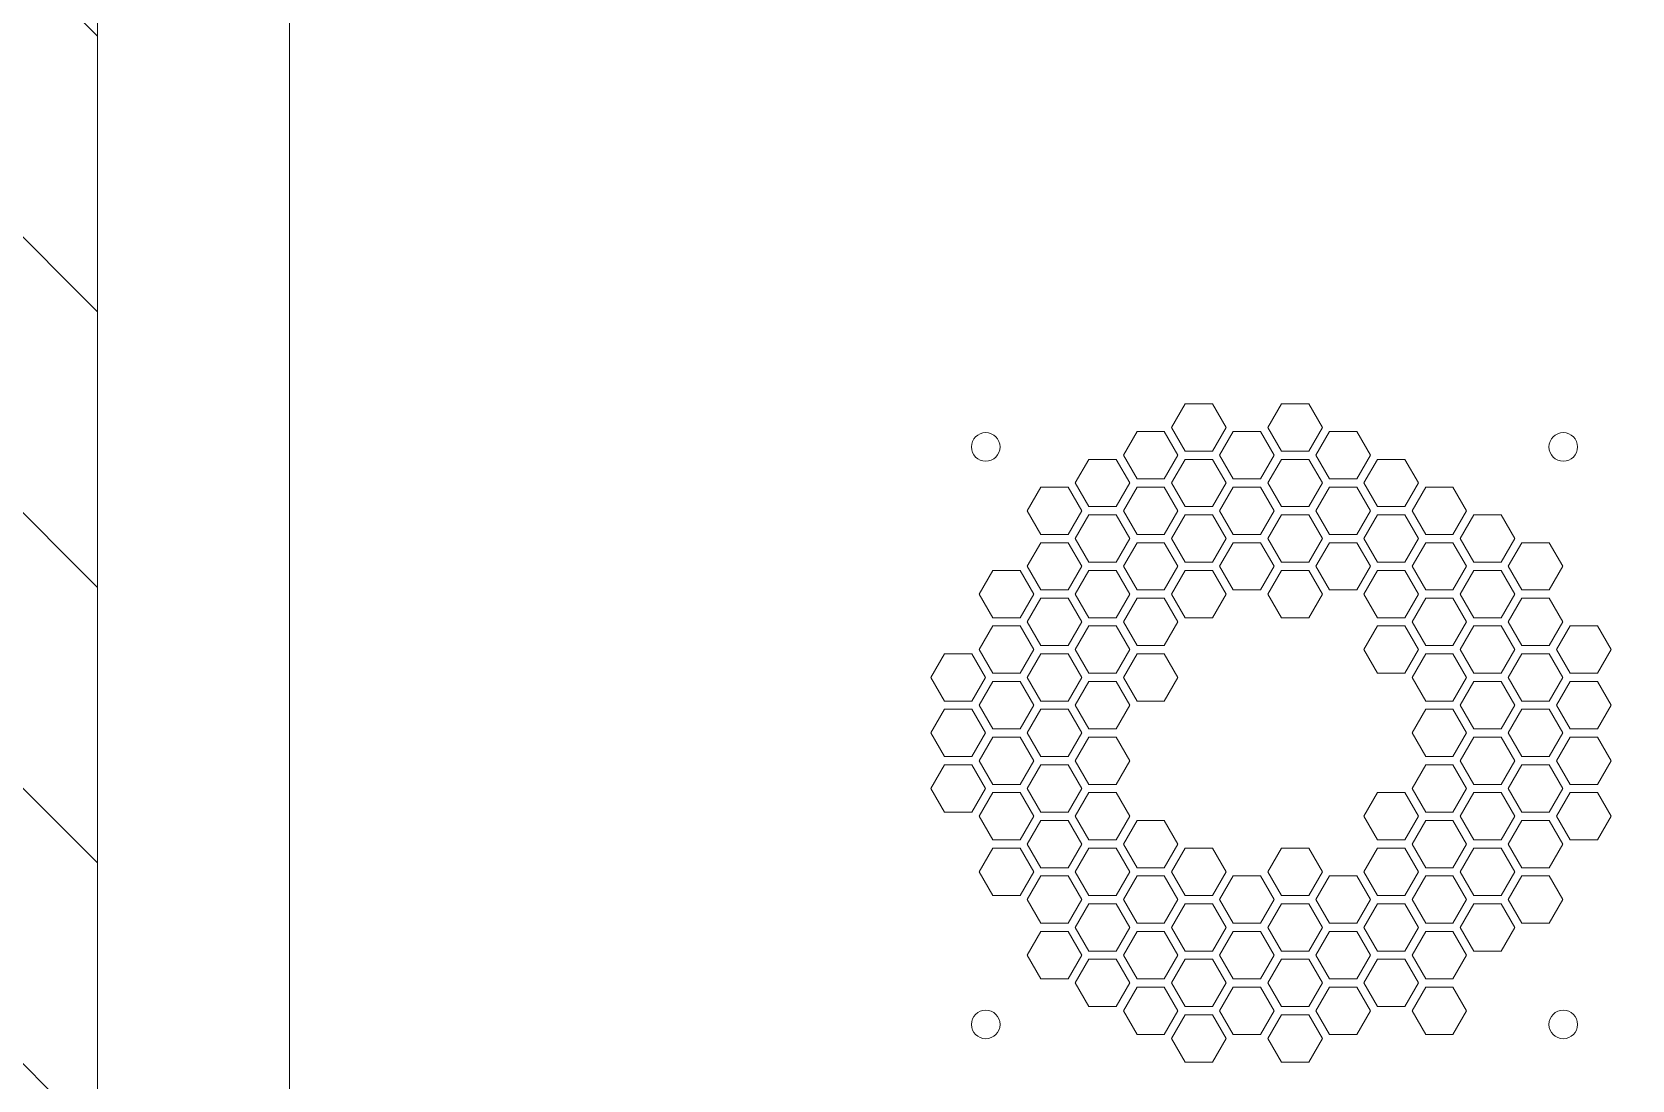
# Model space of a CAD drawing. Header units: millimetres. Extents: x 306002 to 1554695, y -207070 to 1535795.
# Drawn here: x 332303.3 to 332720.4, y -185330.9 to -185057.7 of the extents above; entities that cross this region are included whole.
import ezdxf

# ---------------------------------------------------------------- set-up
doc = ezdxf.new("R2010")
doc.units = ezdxf.units.MM
doc.layers.add('AR__ШТРИХОВКА', color=7, linetype='Continuous', lineweight=9)
doc.layers.add('PDF _Мебель', color=7, linetype='Continuous')

# ---------------------------------------------------------------- blocks, each defined once
blk = doc.blocks.new('Сервисная зона_серверного шкафа')
at = {"layer": 'AR__ШТРИХОВКА', "lineweight": 0, "ltscale": 0.1, "true_color": 0xc7c8ca}
h = blk.add_hatch(dxfattribs=at)
h.set_pattern_fill('ANSI31', color=9, scale=16)
h.set_pattern_definition([(45, (-3777118.67, 1059230.894), (-35.9210245, 35.9210245), [])])
h.paths.add_polyline_path([(72387, 20605.08), (71587.08, 20605.08), (71587.08, 19805.08), (72387, 19805.08)])
edge = h.paths.add_edge_path()
edge.add_line((73187.08, 19805.08), (72387.08, 19805.08))
edge.add_line((72387.08, 19805.08), (72387.08, 19795.08))
edge.add_arc((72404.41, 19032.6), 762.68, -0.18916, 91.30167, ccw=False)
edge.add_line((73167.08, 19030.08), (73167.08, 19015.08))
edge.add_line((73167.08, 19015.08), (73159.5, 19015.08))
edge.add_line((73159.5, 19015.08), (73159.5, 19011.15))
edge.add_line((73159.5, 19011.15), (73101.46, 19011.15))
edge.add_line((73101.46, 19011.15), (73101.46, 19015.08))
edge.add_line((73101.46, 19015.08), (72387.08, 19015.08))
edge.add_line((72387.08, 19015.08), (72387.08, 19005.08))
edge.add_line((72387.08, 19005.08), (73187.08, 19005.08))
edge.add_line((73187.08, 19005.08), (73187.08, 19805.08))
edge = h.paths.add_edge_path(flags=17)
edge.add_line((72387.08, 19795.08), (72387.08, 19030.08))
edge.add_line((72387.08, 19030.08), (73167.08, 19030.08))
edge.add_arc((72404.41, 19032.6), 762.68, 359.81084, 451.30167)
blk = doc.blocks.new('Серверный шкаф 800х800')
at = {"layer": 'PDF _Мебель', "color": 9, "linetype": 'Continuous', "lineweight": 0, "true_color": 0xc7c8ca, "transparency": 33554687}
for p, q in [((72056.81, 19584.27), (72062.98, 19587.83)), ((72062.98, 19587.83), (72069.14, 19584.27)), ((72071.3, 19584.27), (72077.46, 19587.83)), ((72077.46, 19587.83), (72083.63, 19584.27)), ((72085.78, 19584.27), (72091.94, 19587.83)), ((72091.94, 19587.83), (72098.11, 19584.27)), ((72056.81, 19577.15), (72056.81, 19584.27)), ((72069.14, 19584.27), (72069.14, 19577.15)), ((72071.3, 19577.15), (72071.3, 19584.27)), ((72083.63, 19584.27), (72083.63, 19577.15)), ((72085.78, 19577.15), (72085.78, 19584.27)), ((72098.11, 19584.27), (72098.11, 19577.15)), ((72035.09, 19571.73), (72041.26, 19575.29)), ((72041.26, 19575.29), (72047.42, 19571.73)), ((72049.57, 19571.73), (72055.74, 19575.29)), ((72055.74, 19575.29), (72061.9, 19571.73)), ((72062.98, 19573.59), (72056.81, 19577.15)), ((72069.14, 19577.15), (72062.98, 19573.59)), ((72064.05, 19571.73), (72070.22, 19575.29)), ((72070.22, 19575.29), (72076.39, 19571.73)), ((72077.46, 19573.59), (72071.3, 19577.15)), ((72083.63, 19577.15), (72077.46, 19573.59)), ((72078.54, 19571.73), (72084.7, 19575.29)), ((72084.7, 19575.29), (72090.87, 19571.73)), ((72091.94, 19573.59), (72085.78, 19577.15)), ((72098.11, 19577.15), (72091.94, 19573.59)), ((72093.02, 19571.73), (72099.18, 19575.29)), ((72099.18, 19575.29), (72105.35, 19571.73)), ((72107.5, 19571.73), (72113.67, 19575.29)), ((72113.67, 19575.29), (72119.83, 19571.73)), ((72035.09, 19564.61), (72035.09, 19571.73)), ((72047.42, 19571.73), (72047.42, 19564.61)), ((72049.57, 19564.61), (72049.57, 19571.73)), ((72061.9, 19571.73), (72061.9, 19564.61)), ((72064.05, 19564.61), (72064.05, 19571.73)), ((72076.39, 19571.73), (72076.39, 19564.61)), ((72078.54, 19564.61), (72078.54, 19571.73)), ((72090.87, 19571.73), (72090.87, 19564.61)), ((72093.02, 19564.61), (72093.02, 19571.73)), ((72105.35, 19571.73), (72105.35, 19564.61)), ((72107.5, 19564.61), (72107.5, 19571.73)), ((72119.83, 19571.73), (72119.83, 19564.61)), ((72013.37, 19559.19), (72019.53, 19562.75)), ((72019.53, 19562.75), (72025.7, 19559.19)), ((72027.85, 19559.19), (72034.02, 19562.75)), ((72034.02, 19562.75), (72040.18, 19559.19)), ((72041.26, 19561.05), (72035.09, 19564.61)), ((72047.42, 19564.61), (72041.26, 19561.05)), ((72042.33, 19559.19), (72048.5, 19562.75)), ((72048.5, 19562.75), (72054.66, 19559.19)), ((72055.74, 19561.05), (72049.57, 19564.61)), ((72061.9, 19564.61), (72055.74, 19561.05)), ((72056.81, 19559.19), (72062.98, 19562.75)), ((72062.98, 19562.75), (72069.14, 19559.19)), ((72070.22, 19561.05), (72064.05, 19564.61)), ((72076.39, 19564.61), (72070.22, 19561.05)), ((72071.3, 19559.19), (72077.46, 19562.75)), ((72077.46, 19562.75), (72083.63, 19559.19)), ((72084.7, 19561.05), (72078.54, 19564.61)), ((72090.87, 19564.61), (72084.7, 19561.05)), ((72085.78, 19559.19), (72091.94, 19562.75)), ((72091.94, 19562.75), (72098.11, 19559.19)), ((72099.18, 19561.05), (72093.02, 19564.61)), ((72105.35, 19564.61), (72099.18, 19561.05)), ((72100.26, 19559.19), (72106.42, 19562.75)), ((72106.42, 19562.75), (72112.59, 19559.19)), ((72113.67, 19561.05), (72107.5, 19564.61)), ((72119.83, 19564.61), (72113.67, 19561.05)), ((72114.74, 19559.19), (72120.91, 19562.75)), ((72120.91, 19562.75), (72127.07, 19559.19)), ((72129.22, 19559.19), (72135.39, 19562.75)), ((72135.39, 19562.75), (72141.55, 19559.19)), ((72013.37, 19552.07), (72013.37, 19559.19)), ((72025.7, 19559.19), (72025.7, 19552.07)), ((72027.85, 19552.07), (72027.85, 19559.19)), ((72040.18, 19559.19), (72040.18, 19552.07)), ((72042.33, 19552.07), (72042.33, 19559.19)), ((72054.66, 19559.19), (72054.66, 19552.07)), ((72056.81, 19552.07), (72056.81, 19559.19)), ((72069.14, 19559.19), (72069.14, 19552.07)), ((72071.3, 19552.07), (72071.3, 19559.19)), ((72083.63, 19559.19), (72083.63, 19552.07)), ((72085.78, 19552.07), (72085.78, 19559.19)), ((72098.11, 19559.19), (72098.11, 19552.07)), ((72100.26, 19552.07), (72100.26, 19559.19)), ((72112.59, 19559.19), (72112.59, 19552.07)), ((72114.74, 19552.07), (72114.74, 19559.19)), ((72127.07, 19559.19), (72127.07, 19552.07)), ((72129.22, 19552.07), (72129.22, 19559.19)), ((72141.55, 19559.19), (72141.55, 19552.07)), ((72006.13, 19546.65), (72012.29, 19550.21)), ((72012.29, 19550.21), (72018.46, 19546.65)), ((72019.53, 19548.51), (72013.37, 19552.07)), ((72025.7, 19552.07), (72019.53, 19548.51)), ((72020.61, 19546.65), (72026.78, 19550.21)), ((72026.78, 19550.21), (72032.94, 19546.65)), ((72034.02, 19548.51), (72027.85, 19552.07)), ((72040.18, 19552.07), (72034.02, 19548.51)), ((72035.09, 19546.65), (72041.26, 19550.21)), ((72041.26, 19550.21), (72047.42, 19546.65)), ((72048.5, 19548.51), (72042.33, 19552.07)), ((72054.66, 19552.07), (72048.5, 19548.51)), ((72049.57, 19546.65), (72055.74, 19550.21)), ((72055.74, 19550.21), (72061.9, 19546.65)), ((72062.98, 19548.51), (72056.81, 19552.07)), ((72069.14, 19552.07), (72062.98, 19548.51)), ((72064.05, 19546.65), (72070.22, 19550.21)), ((72070.22, 19550.21), (72076.39, 19546.65)), ((72077.46, 19548.51), (72071.3, 19552.07)), ((72083.63, 19552.07), (72077.46, 19548.51)), ((72078.54, 19546.65), (72084.7, 19550.21)), ((72084.7, 19550.21), (72090.87, 19546.65)), ((72091.94, 19548.51), (72085.78, 19552.07)), ((72098.11, 19552.07), (72091.94, 19548.51)), ((72093.02, 19546.65), (72099.18, 19550.21)), ((72099.18, 19550.21), (72105.35, 19546.65)), ((72106.42, 19548.51), (72100.26, 19552.07)), ((72112.59, 19552.07), (72106.42, 19548.51)), ((72107.5, 19546.65), (72113.67, 19550.21)), ((72113.67, 19550.21), (72119.83, 19546.65)), ((72120.91, 19548.51), (72114.74, 19552.07)), ((72127.07, 19552.07), (72120.91, 19548.51)), ((72121.98, 19546.65), (72128.15, 19550.21)), ((72128.15, 19550.21), (72134.31, 19546.65)), ((72135.39, 19548.51), (72129.22, 19552.07)), ((72141.55, 19552.07), (72135.39, 19548.51)), ((72136.46, 19546.65), (72142.63, 19550.21)), ((72142.63, 19550.21), (72148.79, 19546.65)), ((72006.13, 19539.53), (72006.13, 19546.65)), ((72018.46, 19546.65), (72018.46, 19539.53)), ((72020.61, 19539.53), (72020.61, 19546.65)), ((72032.94, 19546.65), (72032.94, 19539.53)), ((72035.09, 19539.53), (72035.09, 19546.65)), ((72047.42, 19546.65), (72047.42, 19539.53)), ((72049.57, 19539.53), (72049.57, 19546.65)), ((72061.9, 19546.65), (72061.9, 19539.53)), ((72064.05, 19539.53), (72064.05, 19546.65)), ((72076.39, 19546.65), (72076.39, 19539.53)), ((72078.54, 19539.53), (72078.54, 19546.65)), ((72090.87, 19546.65), (72090.87, 19539.53)), ((72093.02, 19539.53), (72093.02, 19546.65)), ((72105.35, 19546.65), (72105.35, 19539.53)), ((72107.5, 19539.53), (72107.5, 19546.65)), ((72119.83, 19546.65), (72119.83, 19539.53)), ((72121.98, 19539.53), (72121.98, 19546.65)), ((72134.31, 19546.65), (72134.31, 19539.53)), ((72136.46, 19539.53), (72136.46, 19546.65)), ((72148.79, 19546.65), (72148.79, 19539.53)), ((71998.89, 19534.11), (72005.05, 19537.67)), ((72005.05, 19537.67), (72011.22, 19534.11)), ((72012.29, 19535.97), (72006.13, 19539.53)), ((72018.46, 19539.53), (72012.29, 19535.97)), ((72013.37, 19534.11), (72019.53, 19537.67)), ((72019.53, 19537.67), (72025.7, 19534.11)), ((72026.78, 19535.97), (72020.61, 19539.53)), ((72032.94, 19539.53), (72026.78, 19535.97)), ((72027.85, 19534.11), (72034.02, 19537.67)), ((72034.02, 19537.67), (72040.18, 19534.11)), ((72041.26, 19535.97), (72035.09, 19539.53)), ((72047.42, 19539.53), (72041.26, 19535.97)), ((72042.33, 19534.11), (72048.5, 19537.67)), ((72048.5, 19537.67), (72054.66, 19534.11)), ((72055.74, 19535.97), (72049.57, 19539.53)), ((72061.9, 19539.53), (72055.74, 19535.97)), ((72070.22, 19535.97), (72064.05, 19539.53)), ((72076.39, 19539.53), (72070.22, 19535.97)), ((72084.7, 19535.97), (72078.54, 19539.53)), ((72090.87, 19539.53), (72084.7, 19535.97)), ((72085.78, 19534.11), (72091.94, 19537.67)), ((72091.94, 19537.67), (72098.11, 19534.11)), ((72099.18, 19535.97), (72093.02, 19539.53)), ((72105.35, 19539.53), (72099.18, 19535.97)), ((72100.26, 19534.11), (72106.42, 19537.67)), ((72106.42, 19537.67), (72112.59, 19534.11)), ((72113.67, 19535.97), (72107.5, 19539.53)), ((72119.83, 19539.53), (72113.67, 19535.97)), ((72114.74, 19534.11), (72120.91, 19537.67)), ((72120.91, 19537.67), (72127.07, 19534.11)), ((72128.15, 19535.97), (72121.98, 19539.53)), ((72134.31, 19539.53), (72128.15, 19535.97)), ((72129.22, 19534.11), (72135.39, 19537.67)), ((72135.39, 19537.67), (72141.55, 19534.11)), ((72142.63, 19535.97), (72136.46, 19539.53)), ((72148.79, 19539.53), (72142.63, 19535.97)), ((72143.7, 19534.11), (72149.87, 19537.67)), ((72149.87, 19537.67), (72156.03, 19534.11)), ((71998.89, 19526.99), (71998.89, 19534.11)), ((72011.22, 19534.11), (72011.22, 19526.99)), ((72013.37, 19526.99), (72013.37, 19534.11)), ((72025.7, 19534.11), (72025.7, 19526.99)), ((72027.85, 19526.99), (72027.85, 19534.11)), ((72040.18, 19534.11), (72040.18, 19526.99)), ((72042.33, 19526.99), (72042.33, 19534.11)), ((72054.66, 19534.11), (72054.66, 19526.99)), ((72085.78, 19526.99), (72085.78, 19534.11)), ((72098.11, 19534.11), (72098.11, 19526.99)), ((72100.26, 19526.99), (72100.26, 19534.11)), ((72112.59, 19534.11), (72112.59, 19526.99)), ((72114.74, 19526.99), (72114.74, 19534.11)), ((72127.07, 19534.11), (72127.07, 19526.99)), ((72129.22, 19526.99), (72129.22, 19534.11)), ((72141.55, 19534.11), (72141.55, 19526.99)), ((72143.7, 19526.99), (72143.7, 19534.11)), ((72156.03, 19534.11), (72156.03, 19526.99)), ((71991.65, 19521.57), (71997.81, 19525.12)), ((71997.81, 19525.12), (72003.98, 19521.57)), ((72005.05, 19523.43), (71998.89, 19526.99)), ((72011.22, 19526.99), (72005.05, 19523.43)), ((72006.13, 19521.57), (72012.29, 19525.12)), ((72012.29, 19525.12), (72018.46, 19521.57)), ((72019.53, 19523.43), (72013.37, 19526.99)), ((72025.7, 19526.99), (72019.53, 19523.43)), ((72020.61, 19521.57), (72026.78, 19525.12)), ((72026.78, 19525.12), (72032.94, 19521.57)), ((72034.02, 19523.43), (72027.85, 19526.99)), ((72040.18, 19526.99), (72034.02, 19523.43)), ((72035.09, 19521.57), (72041.26, 19525.12)), ((72041.26, 19525.12), (72047.42, 19521.57)), ((72048.5, 19523.43), (72042.33, 19526.99)), ((72054.66, 19526.99), (72048.5, 19523.43)), ((72091.94, 19523.43), (72085.78, 19526.99)), ((72098.11, 19526.99), (72091.94, 19523.43)), ((72106.42, 19523.43), (72100.26, 19526.99)), ((72112.59, 19526.99), (72106.42, 19523.43)), ((72107.5, 19521.57), (72113.67, 19525.12)), ((72113.67, 19525.12), (72119.83, 19521.57)), ((72120.91, 19523.43), (72114.74, 19526.99)), ((72127.07, 19526.99), (72120.91, 19523.43)), ((72121.98, 19521.57), (72128.15, 19525.12)), ((72128.15, 19525.12), (72134.31, 19521.57)), ((72135.39, 19523.43), (72129.22, 19526.99)), ((72141.55, 19526.99), (72135.39, 19523.43)), ((72136.46, 19521.57), (72142.63, 19525.12)), ((72142.63, 19525.12), (72148.79, 19521.57)), ((72149.87, 19523.43), (72143.7, 19526.99)), ((72156.03, 19526.99), (72149.87, 19523.43)), ((72150.94, 19521.57), (72157.11, 19525.12)), ((72157.11, 19525.12), (72163.28, 19521.57)), ((71991.65, 19514.45), (71991.65, 19521.57)), ((72003.98, 19521.57), (72003.98, 19514.45)), ((72006.13, 19514.45), (72006.13, 19521.57)), ((72018.46, 19521.57), (72018.46, 19514.45)), ((72020.61, 19514.45), (72020.61, 19521.57)), ((72032.94, 19521.57), (72032.94, 19514.45)), ((72035.09, 19514.45), (72035.09, 19521.57)), ((72047.42, 19521.57), (72047.42, 19514.45)), ((72107.5, 19514.45), (72107.5, 19521.57)), ((72119.83, 19521.57), (72119.83, 19514.45)), ((72121.98, 19514.45), (72121.98, 19521.57)), ((72134.31, 19521.57), (72134.31, 19514.45)), ((72136.46, 19514.45), (72136.46, 19521.57)), ((72148.79, 19521.57), (72148.79, 19514.45)), ((72150.94, 19514.45), (72150.94, 19521.57)), ((72163.28, 19521.57), (72163.28, 19514.45)), ((71997.81, 19510.89), (71991.65, 19514.45)), ((72003.98, 19514.45), (71997.81, 19510.89)), ((71998.89, 19509.02), (72005.05, 19512.58)), ((72005.05, 19512.58), (72011.22, 19509.02)), ((72012.29, 19510.89), (72006.13, 19514.45)), ((72018.46, 19514.45), (72012.29, 19510.89)), ((72013.37, 19509.02), (72019.53, 19512.58)), ((72019.53, 19512.58), (72025.7, 19509.02)), ((72026.78, 19510.89), (72020.61, 19514.45)), ((72032.94, 19514.45), (72026.78, 19510.89)), ((72027.85, 19509.02), (72034.02, 19512.58)), ((72034.02, 19512.58), (72040.18, 19509.02)), ((72041.26, 19510.89), (72035.09, 19514.45)), ((72047.42, 19514.45), (72041.26, 19510.89)), ((72113.67, 19510.89), (72107.5, 19514.45)), ((72119.83, 19514.45), (72113.67, 19510.89)), ((72114.74, 19509.02), (72120.91, 19512.58)), ((72120.91, 19512.58), (72127.07, 19509.02)), ((72128.15, 19510.89), (72121.98, 19514.45)), ((72134.31, 19514.45), (72128.15, 19510.89)), ((72129.22, 19509.02), (72135.39, 19512.58)), ((72135.39, 19512.58), (72141.55, 19509.02)), ((72142.63, 19510.89), (72136.46, 19514.45)), ((72148.79, 19514.45), (72142.63, 19510.89)), ((72143.7, 19509.02), (72149.87, 19512.58)), ((72149.87, 19512.58), (72156.03, 19509.02)), ((72157.11, 19510.89), (72150.94, 19514.45)), ((72163.28, 19514.45), (72157.11, 19510.89)), ((71998.89, 19501.9), (71998.89, 19509.02)), ((72011.22, 19509.02), (72011.22, 19501.9)), ((72013.37, 19501.9), (72013.37, 19509.02)), ((72025.7, 19509.02), (72025.7, 19501.9)), ((72027.85, 19501.9), (72027.85, 19509.02)), ((72040.18, 19509.02), (72040.18, 19501.9)), ((72114.74, 19501.9), (72114.74, 19509.02)), ((72127.07, 19509.02), (72127.07, 19501.9)), ((72129.22, 19501.9), (72129.22, 19509.02)), ((72141.55, 19509.02), (72141.55, 19501.9)), ((72143.7, 19501.9), (72143.7, 19509.02)), ((72156.03, 19509.02), (72156.03, 19501.9)), ((71991.65, 19496.48), (71997.81, 19500.04)), ((71997.81, 19500.04), (72003.98, 19496.48)), ((72005.05, 19498.34), (71998.89, 19501.9)), ((72011.22, 19501.9), (72005.05, 19498.34)), ((72006.13, 19496.48), (72012.29, 19500.04)), ((72012.29, 19500.04), (72018.46, 19496.48)), ((72019.53, 19498.34), (72013.37, 19501.9)), ((72025.7, 19501.9), (72019.53, 19498.34)), ((72020.61, 19496.48), (72026.78, 19500.04)), ((72026.78, 19500.04), (72032.94, 19496.48)), ((72034.02, 19498.34), (72027.85, 19501.9)), ((72040.18, 19501.9), (72034.02, 19498.34)), ((72035.09, 19496.48), (72041.26, 19500.04)), ((72041.26, 19500.04), (72047.42, 19496.48)), ((72107.5, 19496.48), (72113.67, 19500.04)), ((72113.67, 19500.04), (72119.83, 19496.48)), ((72120.91, 19498.34), (72114.74, 19501.9)), ((72127.07, 19501.9), (72120.91, 19498.34)), ((72121.98, 19496.48), (72128.15, 19500.04)), ((72128.15, 19500.04), (72134.31, 19496.48)), ((72135.39, 19498.34), (72129.22, 19501.9)), ((72141.55, 19501.9), (72135.39, 19498.34)), ((72136.46, 19496.48), (72142.63, 19500.04)), ((72142.63, 19500.04), (72148.79, 19496.48)), ((72149.87, 19498.34), (72143.7, 19501.9)), ((72156.03, 19501.9), (72149.87, 19498.34)), ((72150.94, 19496.48), (72157.11, 19500.04)), ((72157.11, 19500.04), (72163.28, 19496.48)), ((71991.65, 19489.36), (71991.65, 19496.48)), ((72003.98, 19496.48), (72003.98, 19489.36)), ((72006.13, 19489.36), (72006.13, 19496.48)), ((72018.46, 19496.48), (72018.46, 19489.36)), ((72020.61, 19489.36), (72020.61, 19496.48)), ((72032.94, 19496.48), (72032.94, 19489.36)), ((72035.09, 19489.36), (72035.09, 19496.48)), ((72047.42, 19496.48), (72047.42, 19489.36)), ((72107.5, 19489.36), (72107.5, 19496.48)), ((72119.83, 19496.48), (72119.83, 19489.36)), ((72121.98, 19489.36), (72121.98, 19496.48)), ((72134.31, 19496.48), (72134.31, 19489.36)), ((72136.46, 19489.36), (72136.46, 19496.48)), ((72148.79, 19496.48), (72148.79, 19489.36)), ((72150.94, 19489.36), (72150.94, 19496.48)), ((72163.28, 19496.48), (72163.28, 19489.36)), ((71997.81, 19485.8), (71991.65, 19489.36)), ((72003.98, 19489.36), (71997.81, 19485.8)), ((71998.89, 19483.94), (72005.05, 19487.5)), ((72005.05, 19487.5), (72011.22, 19483.94)), ((72012.29, 19485.8), (72006.13, 19489.36)), ((72018.46, 19489.36), (72012.29, 19485.8)), ((72013.37, 19483.94), (72019.53, 19487.5)), ((72019.53, 19487.5), (72025.7, 19483.94)), ((72026.78, 19485.8), (72020.61, 19489.36)), ((72032.94, 19489.36), (72026.78, 19485.8)), ((72027.85, 19483.94), (72034.02, 19487.5)), ((72034.02, 19487.5), (72040.18, 19483.94)), ((72041.26, 19485.8), (72035.09, 19489.36)), ((72047.42, 19489.36), (72041.26, 19485.8)), ((72113.67, 19485.8), (72107.5, 19489.36)), ((72119.83, 19489.36), (72113.67, 19485.8)), ((72114.74, 19483.94), (72120.91, 19487.5)), ((72120.91, 19487.5), (72127.07, 19483.94)), ((72128.15, 19485.8), (72121.98, 19489.36)), ((72134.31, 19489.36), (72128.15, 19485.8)), ((72129.22, 19483.94), (72135.39, 19487.5)), ((72135.39, 19487.5), (72141.55, 19483.94)), ((72142.63, 19485.8), (72136.46, 19489.36)), ((72148.79, 19489.36), (72142.63, 19485.8)), ((72143.7, 19483.94), (72149.87, 19487.5)), ((72149.87, 19487.5), (72156.03, 19483.94)), ((72157.11, 19485.8), (72150.94, 19489.36)), ((72163.28, 19489.36), (72157.11, 19485.8)), ((71998.89, 19476.82), (71998.89, 19483.94)), ((72011.22, 19483.94), (72011.22, 19476.82)), ((72013.37, 19476.82), (72013.37, 19483.94)), ((72025.7, 19483.94), (72025.7, 19476.82)), ((72027.85, 19476.82), (72027.85, 19483.94)), ((72040.18, 19483.94), (72040.18, 19476.82)), ((72114.74, 19476.82), (72114.74, 19483.94)), ((72127.07, 19483.94), (72127.07, 19476.82)), ((72129.22, 19476.82), (72129.22, 19483.94)), ((72141.55, 19483.94), (72141.55, 19476.82)), ((72143.7, 19476.82), (72143.7, 19483.94)), ((72156.03, 19483.94), (72156.03, 19476.82)), ((72005.05, 19473.26), (71998.89, 19476.82)), ((72011.22, 19476.82), (72005.05, 19473.26)), ((72006.13, 19471.4), (72012.29, 19474.96)), ((72012.29, 19474.96), (72018.46, 19471.4)), ((72019.53, 19473.26), (72013.37, 19476.82)), ((72025.7, 19476.82), (72019.53, 19473.26)), ((72020.61, 19471.4), (72026.78, 19474.96)), ((72026.78, 19474.96), (72032.94, 19471.4)), ((72034.02, 19473.26), (72027.85, 19476.82)), ((72040.18, 19476.82), (72034.02, 19473.26)), ((72035.09, 19471.4), (72041.26, 19474.96)), ((72041.26, 19474.96), (72047.42, 19471.4)), ((72049.57, 19471.4), (72055.74, 19474.96)), ((72055.74, 19474.96), (72061.9, 19471.4)), ((72093.02, 19471.4), (72099.18, 19474.96)), ((72099.18, 19474.96), (72105.35, 19471.4)), ((72107.5, 19471.4), (72113.67, 19474.96)), ((72113.67, 19474.96), (72119.83, 19471.4)), ((72120.91, 19473.26), (72114.74, 19476.82)), ((72127.07, 19476.82), (72120.91, 19473.26)), ((72121.98, 19471.4), (72128.15, 19474.96)), ((72128.15, 19474.96), (72134.31, 19471.4)), ((72135.39, 19473.26), (72129.22, 19476.82)), ((72141.55, 19476.82), (72135.39, 19473.26)), ((72136.46, 19471.4), (72142.63, 19474.96)), ((72142.63, 19474.96), (72148.79, 19471.4)), ((72149.87, 19473.26), (72143.7, 19476.82)), ((72156.03, 19476.82), (72149.87, 19473.26)), ((72006.13, 19464.28), (72006.13, 19471.4)), ((72018.46, 19471.4), (72018.46, 19464.28)), ((72020.61, 19464.28), (72020.61, 19471.4)), ((72032.94, 19471.4), (72032.94, 19464.28)), ((72035.09, 19464.28), (72035.09, 19471.4)), ((72047.42, 19471.4), (72047.42, 19464.28)), ((72049.57, 19464.28), (72049.57, 19471.4)), ((72061.9, 19471.4), (72061.9, 19464.28)), ((72093.02, 19464.28), (72093.02, 19471.4)), ((72105.35, 19471.4), (72105.35, 19464.28)), ((72107.5, 19464.28), (72107.5, 19471.4)), ((72119.83, 19471.4), (72119.83, 19464.28)), ((72121.98, 19464.28), (72121.98, 19471.4)), ((72134.31, 19471.4), (72134.31, 19464.28)), ((72136.46, 19464.28), (72136.46, 19471.4)), ((72148.79, 19471.4), (72148.79, 19464.28)), ((71998.89, 19458.86), (72005.05, 19462.42)), ((72005.05, 19462.42), (72011.22, 19458.86)), ((72012.29, 19460.72), (72006.13, 19464.28)), ((72018.46, 19464.28), (72012.29, 19460.72)), ((72013.37, 19458.86), (72019.53, 19462.42)), ((72019.53, 19462.42), (72025.7, 19458.86)), ((72026.78, 19460.72), (72020.61, 19464.28)), ((72032.94, 19464.28), (72026.78, 19460.72)), ((72027.85, 19458.86), (72034.02, 19462.42)), ((72034.02, 19462.42), (72040.18, 19458.86)), ((72041.26, 19460.72), (72035.09, 19464.28)), ((72047.42, 19464.28), (72041.26, 19460.72)), ((72042.33, 19458.86), (72048.5, 19462.42)), ((72048.5, 19462.42), (72054.66, 19458.86)), ((72055.74, 19460.72), (72049.57, 19464.28)), ((72061.9, 19464.28), (72055.74, 19460.72)), ((72056.81, 19458.86), (72062.98, 19462.42)), ((72062.98, 19462.42), (72069.14, 19458.86)), ((72071.3, 19458.86), (72077.46, 19462.42)), ((72077.46, 19462.42), (72083.63, 19458.86)), ((72085.78, 19458.86), (72091.94, 19462.42)), ((72091.94, 19462.42), (72098.11, 19458.86)), ((72099.18, 19460.72), (72093.02, 19464.28)), ((72105.35, 19464.28), (72099.18, 19460.72)), ((72100.26, 19458.86), (72106.42, 19462.42)), ((72106.42, 19462.42), (72112.59, 19458.86)), ((72113.67, 19460.72), (72107.5, 19464.28)), ((72119.83, 19464.28), (72113.67, 19460.72)), ((72114.74, 19458.86), (72120.91, 19462.42)), ((72120.91, 19462.42), (72127.07, 19458.86)), ((72128.15, 19460.72), (72121.98, 19464.28)), ((72134.31, 19464.28), (72128.15, 19460.72)), ((72129.22, 19458.86), (72135.39, 19462.42)), ((72135.39, 19462.42), (72141.55, 19458.86)), ((72142.63, 19460.72), (72136.46, 19464.28)), ((72148.79, 19464.28), (72142.63, 19460.72)), ((71998.89, 19451.74), (71998.89, 19458.86)), ((72011.22, 19458.86), (72011.22, 19451.74)), ((72013.37, 19451.74), (72013.37, 19458.86)), ((72025.7, 19458.86), (72025.7, 19451.74)), ((72027.85, 19451.74), (72027.85, 19458.86)), ((72040.18, 19458.86), (72040.18, 19451.74)), ((72042.33, 19451.74), (72042.33, 19458.86)), ((72054.66, 19458.86), (72054.66, 19451.74)), ((72056.81, 19451.74), (72056.81, 19458.86)), ((72069.14, 19458.86), (72069.14, 19451.74)), ((72071.3, 19451.74), (72071.3, 19458.86)), ((72083.63, 19458.86), (72083.63, 19451.74)), ((72085.78, 19451.74), (72085.78, 19458.86)), ((72098.11, 19458.86), (72098.11, 19451.74)), ((72100.26, 19451.74), (72100.26, 19458.86)), ((72112.59, 19458.86), (72112.59, 19451.74)), ((72114.74, 19451.74), (72114.74, 19458.86)), ((72127.07, 19458.86), (72127.07, 19451.74)), ((72129.22, 19451.74), (72129.22, 19458.86)), ((72141.55, 19458.86), (72141.55, 19451.74)), ((72005.05, 19448.18), (71998.89, 19451.74)), ((72011.22, 19451.74), (72005.05, 19448.18)), ((72019.53, 19448.18), (72013.37, 19451.74)), ((72025.7, 19451.74), (72019.53, 19448.18)), ((72020.61, 19446.32), (72026.78, 19449.88)), ((72026.78, 19449.88), (72032.94, 19446.32)), ((72034.02, 19448.18), (72027.85, 19451.74)), ((72040.18, 19451.74), (72034.02, 19448.18)), ((72035.09, 19446.32), (72041.26, 19449.88)), ((72041.26, 19449.88), (72047.42, 19446.32)), ((72048.5, 19448.18), (72042.33, 19451.74)), ((72054.66, 19451.74), (72048.5, 19448.18)), ((72049.57, 19446.32), (72055.74, 19449.88)), ((72055.74, 19449.88), (72061.9, 19446.32)), ((72062.98, 19448.18), (72056.81, 19451.74)), ((72069.14, 19451.74), (72062.98, 19448.18)), ((72064.05, 19446.32), (72070.22, 19449.88)), ((72070.22, 19449.88), (72076.39, 19446.32)), ((72077.46, 19448.18), (72071.3, 19451.74)), ((72083.63, 19451.74), (72077.46, 19448.18)), ((72078.54, 19446.32), (72084.7, 19449.88)), ((72084.7, 19449.88), (72090.87, 19446.32)), ((72091.94, 19448.18), (72085.78, 19451.74)), ((72098.11, 19451.74), (72091.94, 19448.18)), ((72093.02, 19446.32), (72099.18, 19449.88)), ((72099.18, 19449.88), (72105.35, 19446.32)), ((72106.42, 19448.18), (72100.26, 19451.74)), ((72112.59, 19451.74), (72106.42, 19448.18)), ((72107.5, 19446.32), (72113.67, 19449.88)), ((72113.67, 19449.88), (72119.83, 19446.32)), ((72120.91, 19448.18), (72114.74, 19451.74)), ((72127.07, 19451.74), (72120.91, 19448.18)), ((72121.98, 19446.32), (72128.15, 19449.88)), ((72128.15, 19449.88), (72134.31, 19446.32)), ((72135.39, 19448.18), (72129.22, 19451.74)), ((72141.55, 19451.74), (72135.39, 19448.18)), ((72020.61, 19439.2), (72020.61, 19446.32)), ((72032.94, 19446.32), (72032.94, 19439.2)), ((72035.09, 19439.2), (72035.09, 19446.32)), ((72047.42, 19446.32), (72047.42, 19439.2)), ((72049.57, 19439.2), (72049.57, 19446.32)), ((72061.9, 19446.32), (72061.9, 19439.2)), ((72064.05, 19439.2), (72064.05, 19446.32)), ((72076.39, 19446.32), (72076.39, 19439.2)), ((72078.54, 19439.2), (72078.54, 19446.32)), ((72090.87, 19446.32), (72090.87, 19439.2)), ((72093.02, 19439.2), (72093.02, 19446.32)), ((72105.35, 19446.32), (72105.35, 19439.2)), ((72107.5, 19439.2), (72107.5, 19446.32)), ((72119.83, 19446.32), (72119.83, 19439.2)), ((72121.98, 19439.2), (72121.98, 19446.32)), ((72134.31, 19446.32), (72134.31, 19439.2)), ((72026.78, 19435.64), (72020.61, 19439.2)), ((72032.94, 19439.2), (72026.78, 19435.64)), ((72027.85, 19433.78), (72034.02, 19437.33)), ((72034.02, 19437.33), (72040.18, 19433.78)), ((72041.26, 19435.64), (72035.09, 19439.2)), ((72047.42, 19439.2), (72041.26, 19435.64)), ((72042.33, 19433.78), (72048.5, 19437.33)), ((72048.5, 19437.33), (72054.66, 19433.78)), ((72055.74, 19435.64), (72049.57, 19439.2)), ((72061.9, 19439.2), (72055.74, 19435.64)), ((72056.81, 19433.78), (72062.98, 19437.33)), ((72062.98, 19437.33), (72069.14, 19433.78)), ((72070.22, 19435.64), (72064.05, 19439.2)), ((72076.39, 19439.2), (72070.22, 19435.64)), ((72071.3, 19433.78), (72077.46, 19437.33)), ((72077.46, 19437.33), (72083.63, 19433.78)), ((72084.7, 19435.64), (72078.54, 19439.2)), ((72090.87, 19439.2), (72084.7, 19435.64)), ((72085.78, 19433.78), (72091.94, 19437.33)), ((72091.94, 19437.33), (72098.11, 19433.78)), ((72099.18, 19435.64), (72093.02, 19439.2)), ((72105.35, 19439.2), (72099.18, 19435.64)), ((72100.26, 19433.78), (72106.42, 19437.33)), ((72106.42, 19437.33), (72112.59, 19433.78)), ((72113.67, 19435.64), (72107.5, 19439.2)), ((72119.83, 19439.2), (72113.67, 19435.64)), ((72114.74, 19433.78), (72120.91, 19437.33)), ((72120.91, 19437.33), (72127.07, 19433.78)), ((72128.15, 19435.64), (72121.98, 19439.2)), ((72134.31, 19439.2), (72128.15, 19435.64)), ((72027.85, 19426.66), (72027.85, 19433.78)), ((72040.18, 19433.78), (72040.18, 19426.66)), ((72042.33, 19426.66), (72042.33, 19433.78)), ((72054.66, 19433.78), (72054.66, 19426.66)), ((72056.81, 19426.66), (72056.81, 19433.78)), ((72069.14, 19433.78), (72069.14, 19426.66)), ((72071.3, 19426.66), (72071.3, 19433.78)), ((72083.63, 19433.78), (72083.63, 19426.66)), ((72085.78, 19426.66), (72085.78, 19433.78)), ((72098.11, 19433.78), (72098.11, 19426.66)), ((72100.26, 19426.66), (72100.26, 19433.78)), ((72112.59, 19433.78), (72112.59, 19426.66)), ((72114.74, 19426.66), (72114.74, 19433.78)), ((72127.07, 19433.78), (72127.07, 19426.66)), ((72034.02, 19423.1), (72027.85, 19426.66)), ((72040.18, 19426.66), (72034.02, 19423.1)), ((72048.5, 19423.1), (72042.33, 19426.66)), ((72054.66, 19426.66), (72048.5, 19423.1)), ((72049.57, 19421.23), (72055.74, 19424.79)), ((72055.74, 19424.79), (72061.9, 19421.23)), ((72062.98, 19423.1), (72056.81, 19426.66)), ((72069.14, 19426.66), (72062.98, 19423.1)), ((72064.05, 19421.23), (72070.22, 19424.79)), ((72070.22, 19424.79), (72076.39, 19421.23)), ((72077.46, 19423.1), (72071.3, 19426.66)), ((72083.63, 19426.66), (72077.46, 19423.1)), ((72078.54, 19421.23), (72084.7, 19424.79)), ((72084.7, 19424.79), (72090.87, 19421.23)), ((72091.94, 19423.1), (72085.78, 19426.66)), ((72098.11, 19426.66), (72091.94, 19423.1)), ((72093.02, 19421.23), (72099.18, 19424.79)), ((72099.18, 19424.79), (72105.35, 19421.23)), ((72106.42, 19423.1), (72100.26, 19426.66)), ((72112.59, 19426.66), (72106.42, 19423.1)), ((72120.91, 19423.1), (72114.74, 19426.66)), ((72127.07, 19426.66), (72120.91, 19423.1)), ((72049.57, 19414.11), (72049.57, 19421.23)), ((72061.9, 19421.23), (72061.9, 19414.11)), ((72064.05, 19414.11), (72064.05, 19421.23)), ((72076.39, 19421.23), (72076.39, 19414.11)), ((72078.54, 19414.11), (72078.54, 19421.23)), ((72090.87, 19421.23), (72090.87, 19414.11)), ((72093.02, 19414.11), (72093.02, 19421.23)), ((72105.35, 19421.23), (72105.35, 19414.11)), ((72055.74, 19410.55), (72049.57, 19414.11)), ((72061.9, 19414.11), (72055.74, 19410.55)), ((72070.22, 19410.55), (72064.05, 19414.11)), ((72076.39, 19414.11), (72070.22, 19410.55)), ((72084.7, 19410.55), (72078.54, 19414.11)), ((72090.87, 19414.11), (72084.7, 19410.55)), ((72099.18, 19410.55), (72093.02, 19414.11)), ((72105.35, 19414.11), (72099.18, 19410.55))]:
    blk.add_line(p, q, dxfattribs=at)
at = {"layer": 'PDF _Мебель', "color": 18, "lineweight": 0, "ltscale": 0.1, "true_color": 0x000000, "transparency": 33554687}
blk.add_lwpolyline([(71597.08, 19805.08), (72377.08, 19805.08)], dxfattribs=at)
blk.add_lwpolyline([(72337.08, 19755.08), (72337.08, 19055.08), (71637.08, 19055.08), (71637.08, 19755.08)], close=True, dxfattribs=at)
at = {"layer": 'PDF _Мебель', "color": 9, "linetype": 'Continuous', "lineweight": 0, "true_color": 0xc7c8ca, "transparency": 33554687}
for centre in [(72001.47, 19573.55), (72152.02, 19573.55), (72001.47, 19423), (72152.02, 19423)]:
    blk.add_circle(centre, 3.73, dxfattribs=at)

msp = doc.modelspace()

# ---------------------------------------------------------------- block references
at = {"color": 5, "lineweight": 0, "rotation": 90}
for name in ['Сервисная зона_серверного шкафа', 'Серверный шкаф 800х800']:
    msp.add_blockref(name, (352125.51, -257317.94), dxfattribs=at)

doc.saveas('drawing.dxf')
